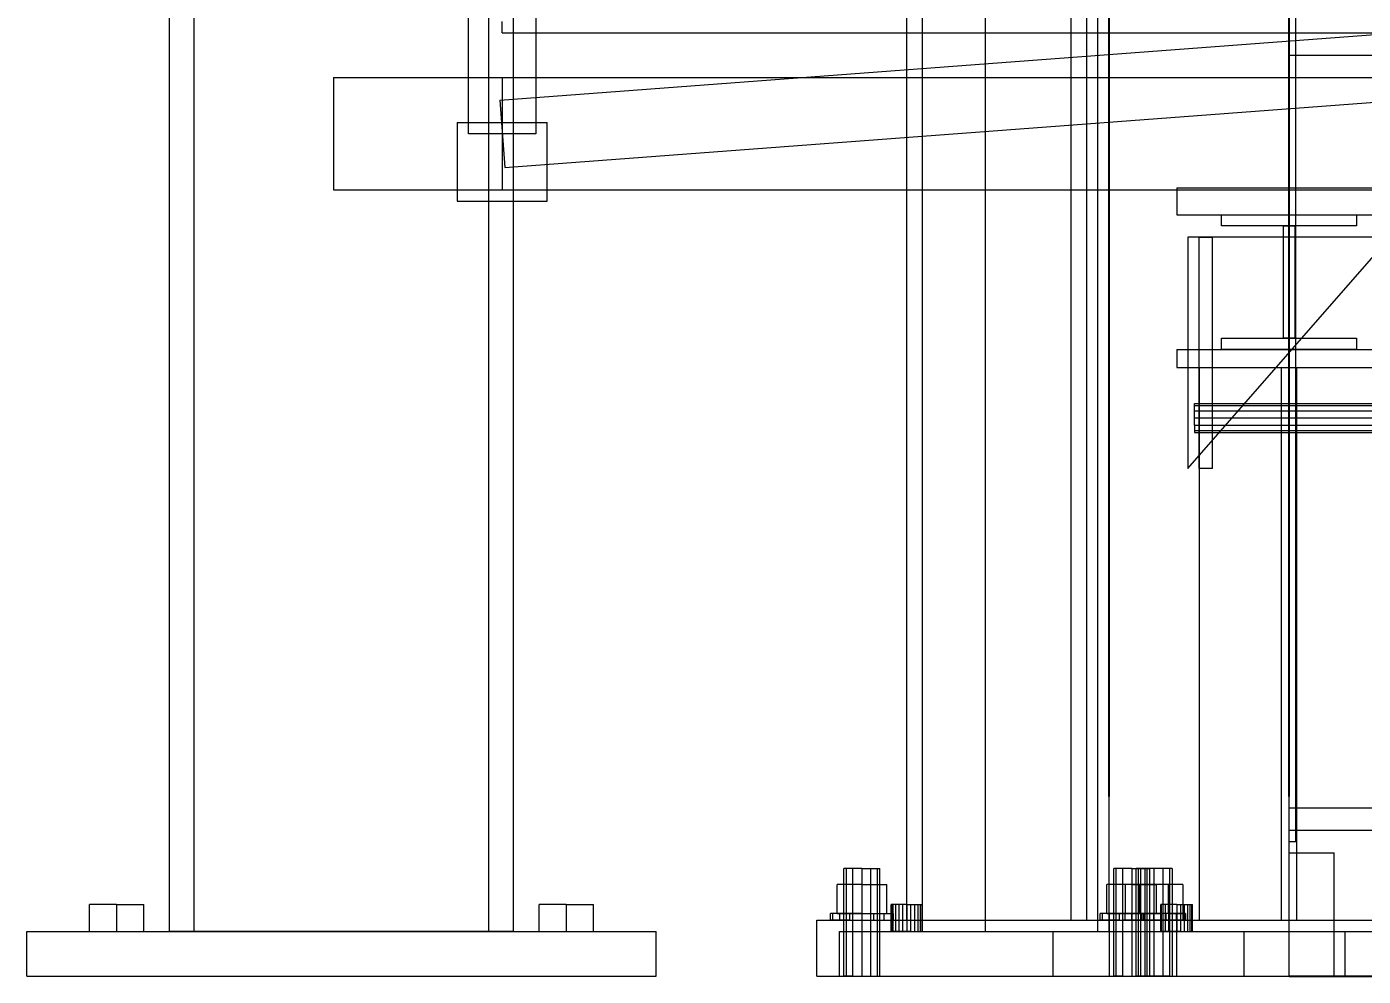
# Model space of a CAD drawing. Header units: millimetres. Extents: x -1970 to 59977, y -65068 to 6837.
# Drawn here: x -1962 to -1367, y -36000 to -35577 of the extents above; entities that cross this region are included whole.
import ezdxf

# ---------------------------------------------------------------- set-up
doc = ezdxf.new("R2010")
doc.units = ezdxf.units.MM
for name, color, linetype, lineweight in [('COTAS_O', 1, 'Continuous', 0), ('frontal_briquetadora', 7, 'Continuous', 0), ('frontal_C03', 7, 'Continuous', 0), ('frontal_C04', 7, 'Continuous', 0), ('frontal_mezcladora', 7, 'Continuous', 0), ('frontal_secador', 7, 'Continuous', 0), ('frontal_tolva', 7, 'Continuous', 0)]:
    doc.layers.add(name, color=color, linetype=linetype, lineweight=lineweight)
doc.dimstyles.new('R19_100', dxfattribs={"dimtxt": 250, "dimasz": 150, "dimexe": 150, "dimexo": 80, "dimgap": 100, "dimtad": 1, "dimtih": 1, "dimtoh": 1, "dimdsep": 46, "dimcen": 0.09, "dimadec": 0, "dimazin": 0, "dimtfac": 1, "dimtdec": 4, "dimtofl": 0, "dimtmove": 0, "dimatfit": 3, "dimfxl": 1, "dimtolj": 1, "dimtzin": 0, "dimarcsym": 0})

# ---------------------------------------------------------------- blocks, each defined once
blk = doc.blocks.new('*D44')
at = {"layer": 'COTAS_O', "color": 0, "lineweight": -2, "transparency": 16777216}
for p, q in [((-1400, -33700), (-630, -33700)), ((-780, -35850), (-780, -33850)), ((-1400, -36000), (-630, -36000))]:
    blk.add_line(p, q, dxfattribs=at)
at = {"layer": 'COTAS_O', "color": 0, "transparency": 16777216}
for points in [[(-805, -33850), (-755, -33850), (-780, -33700)], [(-805, -35850), (-755, -35850), (-780, -36000)]]:
    blk.add_solid(points, dxfattribs=at)
at = {"layer": 'Defpoints', "color": 0, "transparency": 16777216}
for p in [(-1480, -33700), (-780, -33700), (-1480, -36000)]:
    blk.add_point(p, dxfattribs=at)
blk = doc.blocks.new('*D45')
at = {"layer": 'COTAS_O', "color": 0, "lineweight": -2, "transparency": 16777216}
for p, q in [((-1480, -35920), (-1480, -35150)), ((490, -35920), (490, -35150)), ((-1330, -35300), (340, -35300))]:
    blk.add_line(p, q, dxfattribs=at)
at = {"layer": 'COTAS_O', "color": 0, "transparency": 16777216}
for points in [[(-1330, -35275), (-1330, -35325), (-1480, -35300)], [(340, -35275), (340, -35325), (490, -35300)]]:
    blk.add_solid(points, dxfattribs=at)
at = {"layer": 'Defpoints', "color": 0, "transparency": 16777216}
for p in [(490, -35300), (-1480, -36000), (490, -36000)]:
    blk.add_point(p, dxfattribs=at)
blk = doc.blocks.new('*D46')
at = {"layer": 'COTAS_O', "color": 0, "lineweight": -2, "transparency": 16777216}
for p, q in [((-1320, -33000), (-550, -33000)), ((-700, -35850), (-700, -33150)), ((-1320, -36000), (-550, -36000))]:
    blk.add_line(p, q, dxfattribs=at)
at = {"layer": 'COTAS_O', "color": 0, "transparency": 16777216}
for points in [[(-725, -33150), (-675, -33150), (-700, -33000)], [(-725, -35850), (-675, -35850), (-700, -36000)]]:
    blk.add_solid(points, dxfattribs=at)
at = {"layer": 'Defpoints', "color": 0, "transparency": 16777216}
for p in [(-1400, -33000), (-700, -33000), (-1400, -36000)]:
    blk.add_point(p, dxfattribs=at)
blk = doc.blocks.new('*D47')
at = {"layer": 'COTAS_O', "color": 0, "lineweight": -2, "transparency": 16777216}
for p, q in [((-1400, -35920), (-1400, -35150)), ((1400, -35920), (1400, -35150)), ((-1250, -35300), (1250, -35300))]:
    blk.add_line(p, q, dxfattribs=at)
at = {"layer": 'COTAS_O', "color": 0, "transparency": 16777216}
for points in [[(-1250, -35275), (-1250, -35325), (-1400, -35300)], [(1250, -35275), (1250, -35325), (1400, -35300)]]:
    blk.add_solid(points, dxfattribs=at)
at = {"layer": 'Defpoints', "color": 0, "transparency": 16777216}
for p in [(1400, -35300), (-1400, -36000), (1400, -36000)]:
    blk.add_point(p, dxfattribs=at)

msp = doc.modelspace()

# ---------------------------------------------------------------- linework, layer by layer
at = {"layer": 'frontal_briquetadora'}
for p, q in [((-1480, -35980), (-1480, -34940)), ((-1480, -35980), (-1480, -34950)), ((-1505, -36000), (-1505, -35980)), ((-1505, -35980), (-1305, -35980)), ((-1480, -35980), (-1330, -35980)), ((-1505, -36000), (-1305, -36000))]:
    msp.add_line(p, q, dxfattribs=at)
at = {"layer": 'frontal_C03'}
for p, q in [((-1570, -35975), (-1570, -32996.942)), ((-1563, -35975), (-1563, -32996.942)), ((-1497, -35975), (-1497, -32996.942)), ((-1490, -35975), (-1490, -32996.942)), ((-1570, -35975), (-1570, -33266.434)), ((-1563, -35975), (-1563, -33266.434)), ((-1497, -35975), (-1497, -33266.434)), ((-1490, -35975), (-1490, -33266.434)), ((-1570, -35975), (-1570, -33805.417)), ((-1563, -35975), (-1563, -33805.417)), ((-1497, -35975), (-1497, -33805.417)), ((-1490, -35975), (-1490, -33805.417)), ((-1570, -35975), (-1570, -34411.773)), ((-1563, -35975), (-1563, -34411.773)), ((-1497, -35975), (-1497, -34411.773)), ((-1490, -35975), (-1490, -34411.773)), ((-1570, -35975), (-1570, -35018.129)), ((-1563, -35975), (-1563, -35018.129)), ((-1497, -35975), (-1497, -35018.129)), ((-1490, -35975), (-1490, -35018.129)), ((-1570, -35975), (-1570, -35477.158)), ((-1563, -35975), (-1563, -35477.158)), ((-1497, -35975), (-1497, -35477.158)), ((-1490, -35975), (-1490, -35477.158)), ((-1596.928, -35952), (-1598, -35952)), ((-1598, -36000), (-1598, -35952)), ((-1594, -35952), (-1596.928, -35952)), ((-1596.928, -36000), (-1596.928, -35952)), ((-1590, -35952), (-1594, -35952)), ((-1594, -36000), (-1594, -35952)), ((-1590, -35952), (-1586, -35952)), ((-1590, -35952), (-1590, -36000)), ((-1586, -35952), (-1583.072, -35952)), ((-1586, -36000), (-1586, -35952)), ((-1583.072, -35952), (-1582, -35952)), ((-1583.072, -36000), (-1583.072, -35952)), ((-1582, -36000), (-1582, -35952)), ((-1476.928, -35952), (-1478, -35952)), ((-1478, -36000), (-1478, -35952)), ((-1474, -35952), (-1476.928, -35952)), ((-1476.928, -36000), (-1476.928, -35952)), ((-1470, -35952), (-1474, -35952)), ((-1474, -36000), (-1474, -35952)), ((-1470, -35952), (-1466, -35952)), ((-1470, -35952), (-1470, -36000)), ((-1466, -35952), (-1463.072, -35952)), ((-1466, -36000), (-1466, -35952)), ((-1463.072, -35952), (-1462, -35952)), ((-1463.072, -36000), (-1463.072, -35952)), ((-1462, -36000), (-1462, -35952)), ((-1590, -35959.2), (-1601.085, -35959.2)), ((-1601.085, -35972), (-1601.085, -35959.2)), ((-1590, -35959.2), (-1578.915, -35959.2)), ((-1590, -35959.2), (-1590, -35972)), ((-1578.915, -35972), (-1578.915, -35959.2)), ((-1470, -35959.2), (-1481.085, -35959.2)), ((-1481.085, -35972), (-1481.085, -35959.2)), ((-1470, -35959.2), (-1458.915, -35959.2)), ((-1470, -35959.2), (-1470, -35972)), ((-1458.915, -35972), (-1458.915, -35959.2)), ((-1602.934, -35972), (-1604, -35972)), ((-1604, -35975), (-1604, -35972)), ((-1599.899, -35972), (-1602.934, -35972)), ((-1602.934, -35975), (-1602.934, -35972)), ((-1601.085, -35972), (-1590, -35972)), ((-1595.358, -35972), (-1599.899, -35972)), ((-1599.899, -35975), (-1599.899, -35972)), ((-1590, -35972), (-1595.358, -35972)), ((-1595.358, -35975), (-1595.358, -35972)), ((-1590, -35972), (-1584.642, -35972)), ((-1590, -35972), (-1590, -35975)), ((-1590, -35972), (-1578.915, -35972)), ((-1584.642, -35972), (-1580.101, -35972)), ((-1584.642, -35975), (-1584.642, -35972)), ((-1580.101, -35972), (-1577.066, -35972)), ((-1580.101, -35975), (-1580.101, -35972)), ((-1577.066, -35972), (-1576, -35972)), ((-1577.066, -35975), (-1577.066, -35972)), ((-1576, -35975), (-1576, -35972)), ((-1482.934, -35972), (-1484, -35972)), ((-1484, -35975), (-1484, -35972)), ((-1479.899, -35972), (-1482.934, -35972)), ((-1482.934, -35975), (-1482.934, -35972)), ((-1481.085, -35972), (-1470, -35972)), ((-1475.358, -35972), (-1479.899, -35972)), ((-1479.899, -35975), (-1479.899, -35972)), ((-1470, -35972), (-1475.358, -35972)), ((-1475.358, -35975), (-1475.358, -35972)), ((-1470, -35972), (-1464.642, -35972)), ((-1470, -35972), (-1470, -35975)), ((-1470, -35972), (-1458.915, -35972)), ((-1464.642, -35972), (-1460.101, -35972)), ((-1464.642, -35975), (-1464.642, -35972)), ((-1460.101, -35972), (-1457.066, -35972)), ((-1460.101, -35975), (-1460.101, -35972)), ((-1457.066, -35972), (-1456, -35972)), ((-1457.066, -35975), (-1457.066, -35972)), ((-1456, -35975), (-1456, -35972)), ((-1610, -35975), (-1450, -35975)), ((-1610, -36000), (-1610, -35975)), ((-1602.934, -35975), (-1604, -35975)), ((-1599.899, -35975), (-1602.934, -35975)), ((-1595.358, -35975), (-1599.899, -35975)), ((-1595.358, -35975), (-1590, -35975)), ((-1590, -35975), (-1584.642, -35975)), ((-1584.642, -35975), (-1580.101, -35975)), ((-1580.101, -35975), (-1577.066, -35975)), ((-1577.066, -35975), (-1576, -35975)), ((-1570, -35975), (-1563, -35975)), ((-1563, -35975), (-1497, -35975)), ((-1497, -35975), (-1490, -35975)), ((-1482.934, -35975), (-1484, -35975)), ((-1479.899, -35975), (-1482.934, -35975)), ((-1475.358, -35975), (-1479.899, -35975)), ((-1475.358, -35975), (-1470, -35975)), ((-1470, -35975), (-1464.642, -35975)), ((-1464.642, -35975), (-1460.101, -35975)), ((-1460.101, -35975), (-1457.066, -35975)), ((-1457.066, -35975), (-1456, -35975)), ((-1450, -36000), (-1450, -35975)), ((-1610, -36000), (-1450, -36000)), ((-1596.928, -36000), (-1598, -36000)), ((-1594, -36000), (-1596.928, -36000)), ((-1594, -36000), (-1590, -36000)), ((-1590, -36000), (-1586, -36000)), ((-1586, -36000), (-1583.072, -36000)), ((-1583.072, -36000), (-1582, -36000)), ((-1476.928, -36000), (-1478, -36000)), ((-1474, -36000), (-1476.928, -36000)), ((-1474, -36000), (-1470, -36000)), ((-1470, -36000), (-1466, -36000)), ((-1466, -36000), (-1463.072, -36000)), ((-1463.072, -36000), (-1462, -36000))]:
    msp.add_line(p, q, dxfattribs=at)
at = {"layer": 'frontal_C04'}
for p, q in [((-1751.122, -35610.042), (-551.122, -35520.042)), ((-1765, -35625), (-1765, -35535)), ((-1735, -35535), (-1735, -35625)), ((-1748.878, -35639.958), (-548.878, -35549.958)), ((-1750, -35580), (-1750, -35575)), ((-1750, -35580), (2600, -35580)), ((-1825, -35600), (-1825, -35650)), ((-1825, -35600), (-1750, -35600)), ((-1750, -35600), (-1750, -35650)), ((-1750, -35600), (-550, -35600)), ((-1751.122, -35610.042), (-1748.878, -35639.958)), ((-1770, -35620), (-1730, -35620)), ((-1770, -35620), (-1770, -35655)), ((-1730, -35655), (-1730, -35620)), ((-1735, -35625), (-1765, -35625)), ((-1825, -35650), (-1750, -35650)), ((-1750, -35650), (-550, -35650)), ((-1450, -35649), (-1350, -35649)), ((-1450, -35649), (-1450, -35661)), ((-1770, -35655), (-1730, -35655)), ((-1450, -35661), (-1350, -35661)), ((-1430, -35666), (-1430, -35661)), ((-1430, -35661), (-1370, -35661)), ((-1370, -35661), (-1370, -35666)), ((-1370, -35666), (-1430, -35666)), ((-1402.5, -35716), (-1402.5, -35666)), ((-1402.5, -35666), (-1397.5, -35666)), ((-1397.5, -35666), (-1397.5, -35716)), ((-1445, -35774), (-1355, -35671)), ((-1355, -35671), (-1445, -35671)), ((-1445, -35671), (-1445, -35774)), ((-1440, -35774), (-1440, -35671)), ((-1440, -35671), (-1434, -35671)), ((-1434, -35774), (-1434, -35671)), ((-1430, -35721), (-1430, -35716)), ((-1430, -35716), (-1370, -35716)), ((-1397.5, -35716), (-1402.5, -35716)), ((-1370, -35716), (-1370, -35721)), ((-1450, -35721), (-1350, -35721)), ((-1450, -35721), (-1450, -35729)), ((-1370, -35721), (-1430, -35721)), ((-1450, -35729), (-1350, -35729)), ((-1440, -35729), (-1360, -35729)), ((-1440, -35729), (-1440, -35975)), ((-1403.5, -35729), (-1396.5, -35729)), ((-1403.5, -35729), (-1403.5, -35975)), ((-1396.5, -35975), (-1396.5, -35729)), ((-1442, -35745.957), (-1442, -35745.1)), ((-1442, -35745.1), (-1358, -35745.1)), ((-1442, -35748.3), (-1442, -35745.957)), ((-1442, -35745.957), (-1358, -35745.957)), ((-1442, -35751.5), (-1442, -35748.3)), ((-1442, -35748.3), (-1358, -35748.3)), ((-1442, -35754.7), (-1442, -35751.5)), ((-1358, -35751.5), (-1442, -35751.5)), ((-1442, -35754.7), (-1442, -35757.043)), ((-1442, -35754.7), (-1358, -35754.7)), ((-1442, -35757.043), (-1442, -35757.9)), ((-1442, -35757.043), (-1358, -35757.043)), ((-1442, -35757.9), (-1358, -35757.9)), ((-1434, -35774), (-1440, -35774)), ((-1466.928, -35952), (-1468, -35952)), ((-1468, -36000), (-1468, -35952)), ((-1464, -35952), (-1466.928, -35952)), ((-1466.928, -36000), (-1466.928, -35952)), ((-1460, -35952), (-1464, -35952)), ((-1464, -36000), (-1464, -35952)), ((-1456, -35952), (-1460, -35952)), ((-1460, -36000), (-1460, -35952)), ((-1453.072, -35952), (-1456, -35952)), ((-1456, -36000), (-1456, -35952)), ((-1452, -35952), (-1453.072, -35952)), ((-1453.072, -36000), (-1453.072, -35952)), ((-1452, -35952), (-1452, -36000)), ((-1466.4, -35959.2), (-1472.8, -35959.2)), ((-1472.8, -35972), (-1472.8, -35959.2)), ((-1453.6, -35959.2), (-1466.4, -35959.2)), ((-1466.4, -35972), (-1466.4, -35959.2)), ((-1447.2, -35959.2), (-1453.6, -35959.2)), ((-1453.6, -35972), (-1453.6, -35959.2)), ((-1447.2, -35959.2), (-1447.2, -35972)), ((-1472.934, -35972), (-1474, -35972)), ((-1474, -35975), (-1474, -35972)), ((-1469.899, -35972), (-1472.934, -35972)), ((-1472.934, -35975), (-1472.934, -35972)), ((-1466.4, -35972), (-1472.8, -35972)), ((-1465.358, -35972), (-1469.899, -35972)), ((-1469.899, -35975), (-1469.899, -35972)), ((-1453.6, -35972), (-1466.4, -35972)), ((-1460, -35972), (-1465.358, -35972)), ((-1465.358, -35975), (-1465.358, -35972)), ((-1454.642, -35972), (-1460, -35972)), ((-1460, -35975), (-1460, -35972)), ((-1450.101, -35972), (-1454.642, -35972)), ((-1454.642, -35975), (-1454.642, -35972)), ((-1453.6, -35972), (-1447.2, -35972)), ((-1447.066, -35972), (-1450.101, -35972)), ((-1450.101, -35975), (-1450.101, -35972)), ((-1446, -35972), (-1447.066, -35972)), ((-1447.066, -35975), (-1447.066, -35972)), ((-1446, -35972), (-1446, -35975)), ((-1480, -35975), (-1320, -35975)), ((-1480, -35975), (-1480, -36000)), ((-1472.934, -35975), (-1474, -35975)), ((-1469.899, -35975), (-1472.934, -35975)), ((-1465.358, -35975), (-1469.899, -35975)), ((-1460, -35975), (-1465.358, -35975)), ((-1454.642, -35975), (-1460, -35975)), ((-1450.101, -35975), (-1454.642, -35975)), ((-1447.066, -35975), (-1450.101, -35975)), ((-1447.066, -35975), (-1446, -35975)), ((-1440, -35975), (-1360, -35975)), ((-1403.5, -35975), (-1396.5, -35975)), ((-1480, -36000), (-1320, -36000)), ((-1466.928, -36000), (-1468, -36000)), ((-1464, -36000), (-1466.928, -36000)), ((-1460, -36000), (-1464, -36000)), ((-1456, -36000), (-1460, -36000)), ((-1453.072, -36000), (-1456, -36000)), ((-1453.072, -36000), (-1452, -36000))]:
    msp.add_line(p, q, dxfattribs=at)
at = {"layer": 'frontal_mezcladora'}
for p, q in [((-1535, -35980), (-1535, -35000)), ((-1485, -35980), (-1485, -35000)), ((-1576.761, -35968), (-1577, -35968)), ((-1577, -35980), (-1577, -35968)), ((-1576.062, -35968), (-1576.761, -35968)), ((-1576.761, -35980), (-1576.761, -35968)), ((-1574.95, -35968), (-1576.062, -35968)), ((-1576.062, -35980), (-1576.062, -35968)), ((-1573.5, -35968), (-1574.95, -35968)), ((-1574.95, -35980), (-1574.95, -35968)), ((-1571.812, -35968), (-1573.5, -35968)), ((-1573.5, -35980), (-1573.5, -35968)), ((-1570, -35968), (-1571.812, -35968)), ((-1571.812, -35980), (-1571.812, -35968)), ((-1570, -35968), (-1568.188, -35968)), ((-1570, -35968), (-1570, -35980)), ((-1568.188, -35968), (-1566.5, -35968)), ((-1568.188, -35980), (-1568.188, -35968)), ((-1566.5, -35968), (-1565.05, -35968)), ((-1566.5, -35980), (-1566.5, -35968)), ((-1565.05, -35968), (-1563.938, -35968)), ((-1565.05, -35980), (-1565.05, -35968)), ((-1563.938, -35968), (-1563.239, -35968)), ((-1563.938, -35980), (-1563.938, -35968)), ((-1563.239, -35968), (-1563, -35968)), ((-1563.239, -35980), (-1563.239, -35968)), ((-1563, -35980), (-1563, -35968)), ((-1456.761, -35968), (-1457, -35968)), ((-1457, -35980), (-1457, -35968)), ((-1456.062, -35968), (-1456.761, -35968)), ((-1456.761, -35980), (-1456.761, -35968)), ((-1454.95, -35968), (-1456.062, -35968)), ((-1456.062, -35980), (-1456.062, -35968)), ((-1453.5, -35968), (-1454.95, -35968)), ((-1454.95, -35980), (-1454.95, -35968)), ((-1451.812, -35968), (-1453.5, -35968)), ((-1453.5, -35980), (-1453.5, -35968)), ((-1450, -35968), (-1451.812, -35968)), ((-1451.812, -35980), (-1451.812, -35968)), ((-1450, -35968), (-1448.188, -35968)), ((-1450, -35968), (-1450, -35980)), ((-1448.188, -35968), (-1446.5, -35968)), ((-1448.188, -35980), (-1448.188, -35968)), ((-1446.5, -35968), (-1445.05, -35968)), ((-1446.5, -35980), (-1446.5, -35968)), ((-1445.05, -35968), (-1443.938, -35968)), ((-1445.05, -35980), (-1445.05, -35968)), ((-1443.938, -35968), (-1443.239, -35968)), ((-1443.938, -35980), (-1443.938, -35968)), ((-1443.239, -35968), (-1443, -35968)), ((-1443.239, -35980), (-1443.239, -35968)), ((-1443, -35980), (-1443, -35968)), ((-1600, -35980), (-1420, -35980)), ((-1600, -36000), (-1600, -35980)), ((-1576.761, -35980), (-1577, -35980)), ((-1576.062, -35980), (-1576.761, -35980)), ((-1574.95, -35980), (-1576.062, -35980)), ((-1573.5, -35980), (-1574.95, -35980)), ((-1571.812, -35980), (-1573.5, -35980)), ((-1570, -35980), (-1571.812, -35980)), ((-1568.188, -35980), (-1570, -35980)), ((-1568.188, -35980), (-1566.5, -35980)), ((-1566.5, -35980), (-1565.05, -35980)), ((-1565.05, -35980), (-1563.938, -35980)), ((-1563.938, -35980), (-1563.239, -35980)), ((-1563.239, -35980), (-1563, -35980)), ((-1535, -35980), (-1485, -35980)), ((-1456.761, -35980), (-1457, -35980)), ((-1456.062, -35980), (-1456.761, -35980)), ((-1454.95, -35980), (-1456.062, -35980)), ((-1453.5, -35980), (-1454.95, -35980)), ((-1451.812, -35980), (-1453.5, -35980)), ((-1450, -35980), (-1451.812, -35980)), ((-1448.188, -35980), (-1450, -35980)), ((-1448.188, -35980), (-1446.5, -35980)), ((-1446.5, -35980), (-1445.05, -35980)), ((-1445.05, -35980), (-1443.938, -35980)), ((-1443.938, -35980), (-1443.239, -35980)), ((-1443.239, -35980), (-1443, -35980)), ((-1420, -36000), (-1420, -35980)), ((-1600, -36000), (-1420, -36000))]:
    msp.add_line(p, q, dxfattribs=at)
at = {"layer": 'frontal_secador'}
for p, q in [((-1400, -36000), (-1400, -33000)), ((-1400, -36000), (-1400, -33075)), ((-1400, -35590), (-1400, -33075)), ((-1400, -35940), (-1400, -33075)), ((-1397, -35940), (-1397, -33075)), ((-1400, -36000), (-1400, -33250)), ((-1400, -36000), (-1400, -35100)), ((-1400, -35590), (-1325, -35590)), ((-1400, -35925), (-1400, -35590)), ((-1400, -35925), (-1325, -35925)), ((-1400, -36000), (-1400, -35925)), ((-1400, -35935), (-1400, -35925)), ((-1400, -35935), (-1325, -35935)), ((-1400, -35940), (-1397, -35940)), ((-1400, -35945), (-1380, -35945)), ((-1400, -36000), (-1400, -35945)), ((-1380, -36000), (-1380, -35945)), ((-1375, -35980), (-1215, -35980)), ((-1375, -36000), (-1375, -35980)), ((-1400, -36000), (-1325, -36000)), ((-1400, -36000), (-1380, -36000)), ((-1400, -36000), (1400, -36000)), ((-1400, -36000), (-1340, -36000)), ((-1375, -36000), (-1215, -36000))]:
    msp.add_line(p, q, dxfattribs=at)
at = {"layer": 'frontal_tolva'}
for p, q in [((-1898, -35980), (-1898, -32700)), ((-1887, -35980), (-1887, -32700)), ((-1756, -35980), (-1756, -32700)), ((-1745, -35980), (-1745, -32700)), ((-1921.5, -35968), (-1933.624, -35968)), ((-1933.624, -35980), (-1933.624, -35968)), ((-1921.5, -35968), (-1909.376, -35968)), ((-1921.5, -35968), (-1921.5, -35980)), ((-1909.376, -35980), (-1909.376, -35968)), ((-1721.5, -35968), (-1733.624, -35968)), ((-1733.624, -35980), (-1733.624, -35968)), ((-1721.5, -35968), (-1709.376, -35968)), ((-1721.5, -35968), (-1721.5, -35980)), ((-1709.376, -35980), (-1709.376, -35968)), ((-1961.5, -35980), (-1681.5, -35980)), ((-1961.5, -36000), (-1961.5, -35980)), ((-1933.624, -35980), (-1921.5, -35980)), ((-1921.5, -35980), (-1909.376, -35980)), ((-1887, -35980), (-1898, -35980)), ((-1756, -35980), (-1887, -35980)), ((-1745, -35980), (-1756, -35980)), ((-1733.624, -35980), (-1721.5, -35980)), ((-1721.5, -35980), (-1709.376, -35980)), ((-1681.5, -36000), (-1681.5, -35980)), ((-1961.5, -36000), (-1681.5, -36000))]:
    msp.add_line(p, q, dxfattribs=at)

# ---------------------------------------------------------------- dimensions: what is measured, and where the dimension line sits
at = {"layer": 'COTAS_O'}
for p1, p2, distance, picture, middle in [((-1400, -36000), (-1400, -33000), -700, '*D46', (-700, -34500)), ((-1480, -36000), (-1480, -33700), -700, '*D44', (-780, -34850)), ((-1480, -36000), (490, -36000), 700, '*D45', (-495, -35300)), ((-1400, -36000), (1400, -36000), 700, '*D47', (0, -35300))]:
    dim = msp.add_aligned_dim(p1=p1, p2=p2, distance=distance, text='<> O', dimstyle='R19_100', dxfattribs=at)
    dim.commit()
    dim.dimension.update_dxf_attribs({"geometry": picture, "text_midpoint": middle})

doc.saveas('drawing.dxf')
